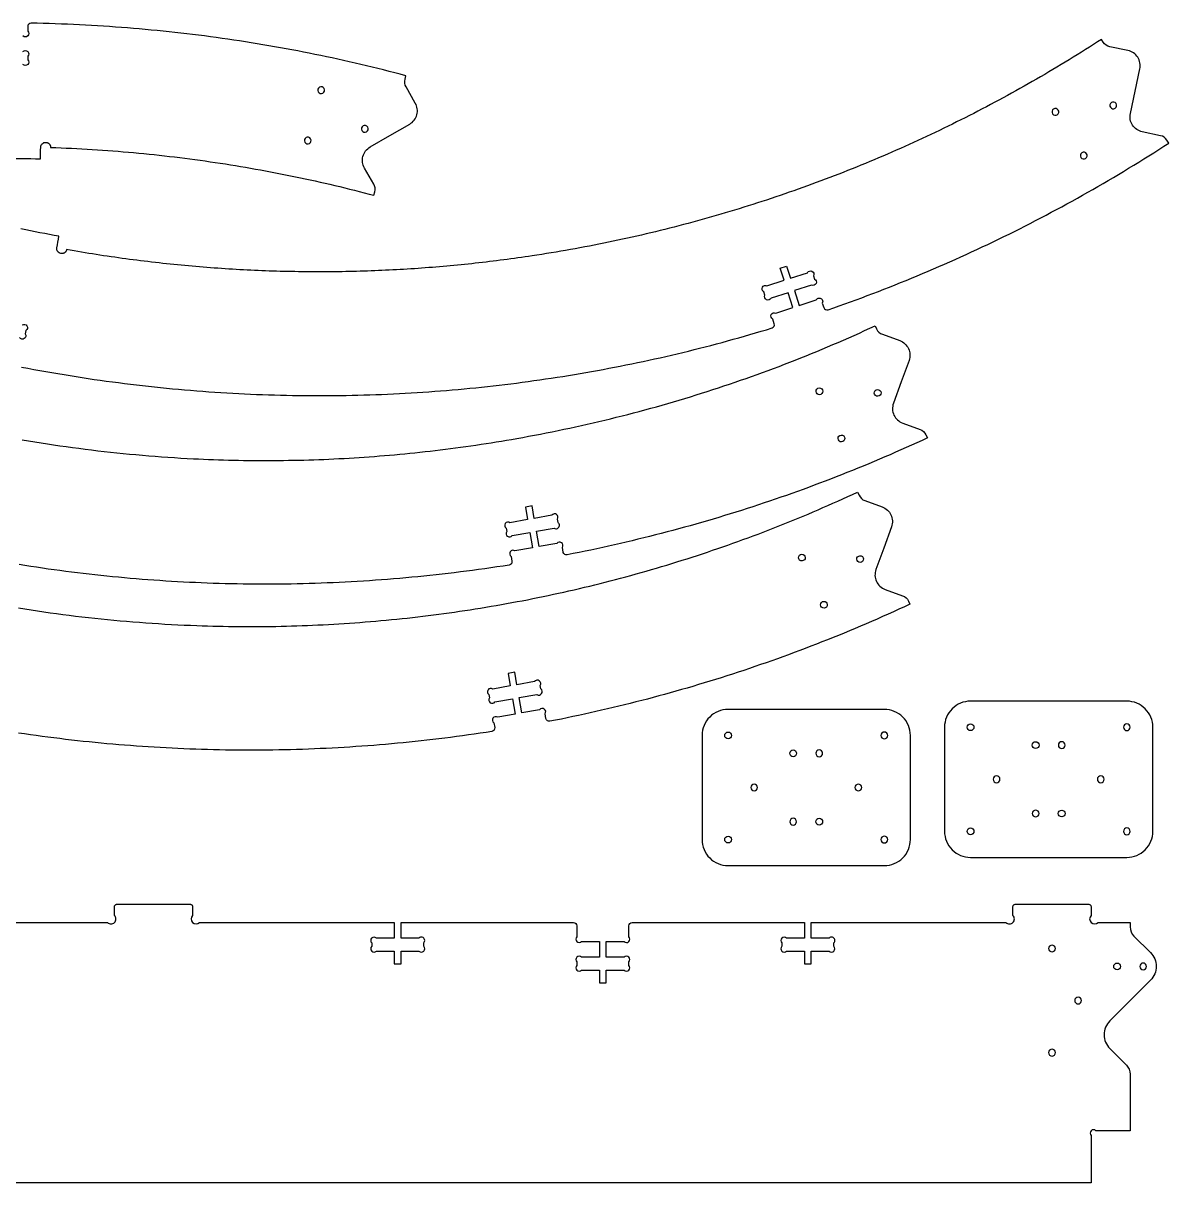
# Model space of a CAD drawing. Extents: x 1.5 to 94.3, y 1.2 to 45.8.
# Drawn here: x 50.28 to 94.27, y 1.23 to 45.78 of the extents above; entities that cross this region are included whole.
import ezdxf

# ---------------------------------------------------------------- set-up
doc = ezdxf.new("R2010")
doc.units = 0
doc.layers.add('HALF_INCH_CUTOUT', color=18, linetype='CONTINUOUS')
doc.layers.add('THREE_QUARTER_INCH_THRUCUT', color=18, linetype='CONTINUOUS')

msp = doc.modelspace()

# ---------------------------------------------------------------- linework, layer by layer
at = {"layer": 'HALF_INCH_CUTOUT'}
for points in [[(49.454, 40.587, -0.007211), (50.94, 40.565, 0.000114), (50.953, 41.015, -0.414214), (51.149, 41.199), (51.159, 41.198), (51.169, 41.197), (51.178, 41.196), (51.187, 41.194), (51.196, 41.191), (51.205, 41.188), (51.214, 41.185), (51.222, 41.181), (51.231, 41.177), (51.239, 41.173), (51.246, 41.168), (51.254, 41.163), (51.261, 41.158), (51.268, 41.152), (51.275, 41.146), (51.281, 41.139), (51.287, 41.132), (51.293, 41.125), (51.299, 41.118), (51.304, 41.111), (51.308, 41.103), (51.313, 41.095), (51.317, 41.086), (51.32, 41.078), (51.323, 41.069), (51.326, 41.06), (51.328, 41.051), (51.33, 41.042), (51.332, 41.033), (51.333, 41.023), (51.333, 41.014), (51.333, 41.004), (51.534, 40.997), (51.734, 40.989), (51.934, 40.98), (52.135, 40.971), (52.334, 40.961), (52.534, 40.95), (52.734, 40.939), (52.933, 40.927), (53.132, 40.914), (53.331, 40.9), (53.53, 40.886), (53.728, 40.871), (53.927, 40.855), (54.125, 40.839), (54.323, 40.822), (54.52, 40.804), (54.718, 40.786), (54.915, 40.767), (55.112, 40.747), (55.309, 40.727), (55.506, 40.705), (55.702, 40.684), (55.899, 40.661), (56.095, 40.638), (56.29, 40.614), (56.486, 40.589), (56.682, 40.564), (56.877, 40.538), (57.072, 40.512), (57.266, 40.484), (57.461, 40.456), (57.655, 40.428), (57.849, 40.399), (58.043, 40.369), (58.237, 40.338), (58.43, 40.307), (58.623, 40.275), (58.816, 40.242), (59.009, 40.209), (59.201, 40.175), (59.394, 40.14), (59.586, 40.105), (59.777, 40.069), (59.969, 40.032), (60.16, 39.995), (60.351, 39.957), (60.542, 39.919), (60.733, 39.879), (60.923, 39.84), (61.113, 39.799), (61.303, 39.758), (61.492, 39.716), (61.682, 39.674), (61.871, 39.63), (62.06, 39.587), (62.248, 39.542), (62.437, 39.497), (62.625, 39.452), (62.812, 39.405), (63, 39.358), (63.187, 39.311), (63.374, 39.263), (63.561, 39.214), (63.748, 39.164), (63.782, 39.294, 0.198856), (63.744, 39.594), (63.388, 40.21, -0.414214), (63.604, 41.021), (64.363, 41.46), (65.121, 41.898, 0.414214), (65.338, 42.709), (64.981, 43.325, -0.198856), (64.943, 43.625), (64.978, 43.755), (64.762, 43.813), (64.546, 43.869), (64.329, 43.925), (64.112, 43.98), (63.895, 44.034), (63.677, 44.088), (63.459, 44.14), (63.241, 44.192), (63.023, 44.243), (62.804, 44.293), (62.585, 44.342), (62.366, 44.391), (62.146, 44.439), (61.926, 44.486), (61.706, 44.532), (61.485, 44.577), (61.264, 44.622), (61.043, 44.666), (60.822, 44.709), (60.6, 44.751), (60.378, 44.792), (60.156, 44.833), (59.933, 44.872), (59.71, 44.911), (59.487, 44.949), (59.264, 44.987), (59.04, 45.023), (58.816, 45.059), (58.592, 45.093), (58.367, 45.127), (58.143, 45.16), (57.918, 45.193), (57.692, 45.224), (57.467, 45.255), (57.241, 45.284), (57.015, 45.313), (56.788, 45.341), (56.562, 45.369), (56.335, 45.395), (56.108, 45.42), (55.88, 45.445), (55.653, 45.469), (55.425, 45.492), (55.197, 45.514), (54.968, 45.535), (54.74, 45.556), (54.511, 45.575), (54.282, 45.594), (54.052, 45.612), (53.823, 45.629), (53.593, 45.645), (53.363, 45.661), (53.132, 45.675), (52.902, 45.688), (52.671, 45.701), (52.44, 45.713), (52.209, 45.724), (51.977, 45.734), (51.746, 45.743), (51.514, 45.751), (51.282, 45.759), (51.049, 45.765), (50.817, 45.771), (50.584, 45.776, 0.414211), (50.454, 45.646), (50.454, 45.47, -1), (50.27, 45.286)], [(50.27, 44.686, -1), (50.454, 44.503), (50.454, 44.37, -1), (50.27, 44.186)]]:
    msp.add_lwpolyline(points, format="xyb", dxfattribs=at)
at = {"layer": 'THREE_QUARTER_INCH_THRUCUT'}
for points in [[(50.221, 32.567), (50.454, 32.523), (50.686, 32.479), (50.919, 32.437), (51.151, 32.395), (51.383, 32.354), (51.615, 32.315), (51.848, 32.276), (52.08, 32.238), (52.312, 32.201), (52.544, 32.165), (52.776, 32.13), (53.008, 32.096), (53.24, 32.062), (53.472, 32.03), (53.704, 31.999), (53.935, 31.968), (54.167, 31.939), (54.399, 31.91), (54.63, 31.882), (54.862, 31.856), (55.093, 31.83), (55.325, 31.805), (55.556, 31.781), (55.787, 31.757), (56.018, 31.735), (56.249, 31.714), (56.48, 31.693), (56.711, 31.674), (56.942, 31.655), (57.173, 31.637), (57.403, 31.621), (57.634, 31.605), (57.864, 31.59), (58.095, 31.576), (58.325, 31.562), (58.555, 31.55), (58.785, 31.539), (59.015, 31.528), (59.245, 31.518), (59.475, 31.51), (59.704, 31.502), (59.934, 31.495), (60.163, 31.489), (60.393, 31.483), (60.622, 31.479), (60.851, 31.476), (61.08, 31.473), (61.309, 31.471), (61.537, 31.47), (61.766, 31.47), (61.994, 31.471), (62.223, 31.473), (62.451, 31.476), (62.679, 31.479), (62.907, 31.484), (63.134, 31.489), (63.362, 31.495), (63.59, 31.502), (63.817, 31.51), (64.044, 31.519), (64.271, 31.528), (64.498, 31.539), (64.725, 31.55), (64.951, 31.562), (65.178, 31.575), (65.404, 31.589), (65.63, 31.604), (65.856, 31.62), (66.082, 31.636), (66.307, 31.653), (66.533, 31.672), (66.758, 31.691), (66.983, 31.71), (67.208, 31.731), (67.433, 31.753), (67.657, 31.775), (67.882, 31.798), (68.106, 31.822), (68.33, 31.847), (68.554, 31.873), (68.778, 31.9), (69.001, 31.927), (69.224, 31.955), (69.447, 31.984), (69.67, 32.014), (69.893, 32.045), (70.115, 32.076), (70.338, 32.109), (70.56, 32.142), (70.781, 32.176), (71.003, 32.211), (71.225, 32.247), (71.446, 32.283), (71.667, 32.321), (71.888, 32.359), (72.108, 32.398), (72.328, 32.437), (72.549, 32.478), (72.769, 32.519), (72.988, 32.562), (73.208, 32.605), (73.427, 32.648), (73.646, 32.693), (73.865, 32.739), (74.083, 32.785), (74.301, 32.832), (74.519, 32.88), (74.737, 32.928), (74.955, 32.978), (75.172, 33.028), (75.389, 33.079), (75.606, 33.131), (75.822, 33.184), (76.039, 33.237), (76.255, 33.291), (76.47, 33.346), (76.686, 33.402), (76.901, 33.459), (77.116, 33.516), (77.331, 33.574), (77.545, 33.633), (77.76, 33.693), (77.973, 33.753), (78.187, 33.815), (78.4, 33.877), (78.613, 33.94), (78.826, 34.003), (79.039, 34.068, 0.414211), (79.122, 34.233), (79.064, 34.41, -1), (79.182, 34.642), (79.835, 34.854), (79.649, 35.425), (78.997, 35.213, -1), (78.765, 35.331), (78.724, 35.456, -1), (78.842, 35.688), (79.495, 35.9), (79.344, 36.363), (79.592, 36.444), (79.742, 35.98), (80.395, 36.193, -1), (80.626, 36.074), (80.667, 35.949, -1), (80.549, 35.717), (79.897, 35.505), (80.082, 34.934), (80.735, 35.146, -1), (80.966, 35.028), (81.024, 34.851, 0.414211), (81.187, 34.767), (81.403, 34.843), (81.619, 34.919), (81.834, 34.996), (82.05, 35.074), (82.264, 35.153), (82.479, 35.232), (82.693, 35.313), (82.907, 35.394), (83.121, 35.476), (83.334, 35.558), (83.547, 35.642), (83.759, 35.726), (83.971, 35.811), (84.183, 35.897), (84.395, 35.984), (84.606, 36.071), (84.816, 36.159), (85.027, 36.248), (85.237, 36.338), (85.446, 36.429), (85.656, 36.52), (85.864, 36.612), (86.073, 36.705), (86.281, 36.799), (86.489, 36.894), (86.696, 36.989), (86.903, 37.085), (87.11, 37.182), (87.316, 37.279), (87.522, 37.378), (87.727, 37.477), (87.932, 37.577), (88.137, 37.678), (88.341, 37.779), (88.545, 37.881), (88.748, 37.984), (88.951, 38.088), (89.154, 38.193), (89.356, 38.298), (89.558, 38.404), (89.759, 38.511), (89.96, 38.618), (90.161, 38.726), (90.361, 38.835), (90.56, 38.945), (90.76, 39.056), (90.958, 39.167), (91.157, 39.279), (91.355, 39.392), (91.552, 39.505), (91.749, 39.619), (91.946, 39.734), (92.142, 39.85), (92.338, 39.967), (92.533, 40.084), (92.728, 40.202), (92.923, 40.32), (93.117, 40.44), (93.31, 40.56), (93.503, 40.681), (93.696, 40.802), (93.888, 40.924), (94.08, 41.047), (94.271, 41.171), (94.198, 41.283, 0.198856), (93.95, 41.455), (93.253, 41.602, -0.414214), (92.796, 42.306), (92.977, 43.163), (93.159, 44.02, 0.414214), (92.701, 44.724), (92.005, 44.871, -0.198856), (91.756, 45.043), (91.684, 45.155), (91.53, 45.055), (91.376, 44.957), (91.222, 44.858), (91.068, 44.76), (90.913, 44.663), (90.758, 44.566), (90.602, 44.47), (90.447, 44.374), (90.29, 44.278), (90.134, 44.184), (89.977, 44.089), (89.82, 43.995), (89.663, 43.902), (89.505, 43.809), (89.347, 43.717), (89.189, 43.625), (89.03, 43.534), (88.871, 43.443), (88.712, 43.353), (88.553, 43.263), (88.393, 43.174), (88.233, 43.086), (88.072, 42.997), (87.911, 42.91), (87.75, 42.823), (87.589, 42.736), (87.427, 42.65), (87.266, 42.565), (87.103, 42.48), (86.941, 42.395), (86.778, 42.312), (86.615, 42.228), (86.452, 42.145), (86.288, 42.063), (86.124, 41.981), (85.96, 41.9), (85.795, 41.819), (85.631, 41.739), (85.466, 41.66), (85.3, 41.581), (85.135, 41.502), (84.969, 41.424), (84.803, 41.347), (84.636, 41.27), (84.469, 41.193), (84.303, 41.118), (84.135, 41.042), (83.968, 40.968), (83.8, 40.893), (83.632, 40.82), (83.464, 40.747), (83.295, 40.674), (83.126, 40.602), (82.957, 40.531), (82.788, 40.46), (82.618, 40.389), (82.448, 40.32), (82.278, 40.25), (82.108, 40.182), (81.937, 40.114), (81.767, 40.046), (81.596, 39.979), (81.424, 39.913), (81.253, 39.847), (81.081, 39.782), (80.909, 39.717), (80.736, 39.653), (80.564, 39.589), (80.391, 39.526), (80.218, 39.463), (80.045, 39.401), (79.871, 39.34), (79.697, 39.279), (79.524, 39.219), (79.349, 39.159), (79.175, 39.1), (79, 39.042), (78.825, 38.984), (78.65, 38.927), (78.475, 38.87), (78.299, 38.814), (78.124, 38.758), (77.948, 38.703), (77.771, 38.648), (77.595, 38.595), (77.418, 38.541), (77.241, 38.488), (77.064, 38.436), (76.887, 38.385), (76.71, 38.334), (76.532, 38.283), (76.354, 38.234), (76.176, 38.184), (75.997, 38.136), (75.819, 38.088), (75.64, 38.04), (75.461, 37.993), (75.282, 37.947), (75.103, 37.901), (74.923, 37.856), (74.744, 37.812), (74.564, 37.768), (74.384, 37.724), (74.203, 37.682), (74.023, 37.64), (73.842, 37.598), (73.661, 37.557), (73.48, 37.517), (73.299, 37.477), (73.117, 37.438), (72.936, 37.399), (72.754, 37.361), (72.572, 37.324), (72.39, 37.287), (72.208, 37.251), (72.025, 37.216), (71.842, 37.181), (71.659, 37.147), (71.476, 37.113), (71.293, 37.08), (71.11, 37.047), (70.926, 37.016), (70.743, 36.984), (70.559, 36.954), (70.375, 36.924), (70.191, 36.894), (70.006, 36.866), (69.822, 36.837), (69.686, 36.817), (69.55, 36.797), (69.414, 36.778), (69.279, 36.758), (69.143, 36.739), (69.007, 36.721), (68.87, 36.702), (68.734, 36.685), (68.598, 36.667), (68.461, 36.65), (68.325, 36.633), (68.188, 36.616), (68.052, 36.6), (67.915, 36.584), (67.778, 36.568), (67.641, 36.553), (67.504, 36.538), (67.367, 36.524), (67.23, 36.51), (67.093, 36.496), (66.956, 36.482), (66.819, 36.469), (66.681, 36.456), (66.544, 36.444), (66.406, 36.431), (66.269, 36.42), (66.131, 36.408), (65.993, 36.397), (65.855, 36.386), (65.717, 36.376), (65.579, 36.366), (65.441, 36.356), (65.303, 36.346), (65.165, 36.337), (65.027, 36.329), (64.889, 36.32), (64.75, 36.312), (64.612, 36.305), (64.473, 36.297), (64.335, 36.29), (64.196, 36.284), (64.057, 36.277), (63.918, 36.271), (63.78, 36.266), (63.641, 36.261), (63.502, 36.256), (63.363, 36.251), (63.224, 36.247), (63.085, 36.243), (62.945, 36.24), (62.806, 36.236), (62.667, 36.234), (62.527, 36.231), (62.388, 36.229), (62.249, 36.227), (62.109, 36.226), (61.969, 36.225), (61.83, 36.224), (61.69, 36.224), (61.55, 36.224), (61.41, 36.224), (61.271, 36.225), (61.131, 36.226), (60.991, 36.228), (60.851, 36.23), (60.711, 36.232), (60.57, 36.234), (60.43, 36.237), (60.29, 36.24), (60.15, 36.244), (60.009, 36.248), (59.869, 36.252), (59.729, 36.257), (59.588, 36.262), (59.448, 36.267), (59.307, 36.273), (59.167, 36.279), (59.026, 36.286), (58.885, 36.293), (58.744, 36.3), (58.604, 36.307), (58.463, 36.315), (58.322, 36.324), (58.181, 36.332), (58.04, 36.341), (57.899, 36.351), (57.758, 36.361), (57.617, 36.371), (57.476, 36.381), (57.335, 36.392), (57.194, 36.403), (57.052, 36.415), (56.911, 36.427), (56.77, 36.439), (56.628, 36.452), (56.487, 36.465), (56.346, 36.478), (56.204, 36.492), (56.063, 36.506), (55.921, 36.521), (55.78, 36.536), (55.638, 36.551), (55.497, 36.566), (55.355, 36.582), (55.213, 36.599), (55.072, 36.616), (54.93, 36.633), (54.788, 36.65), (54.646, 36.668), (54.505, 36.686), (54.363, 36.705), (54.221, 36.724), (54.079, 36.743), (53.937, 36.763), (53.795, 36.783), (53.653, 36.803), (53.511, 36.824), (53.369, 36.846), (53.227, 36.867), (53.085, 36.889), (52.943, 36.911), (52.801, 36.934), (52.659, 36.957), (52.517, 36.981), (52.374, 37.005), (52.232, 37.029), (52.09, 37.054), (51.948, 37.079), (51.946, 37.069), (51.943, 37.06), (51.94, 37.051), (51.937, 37.042), (51.933, 37.033), (51.929, 37.025), (51.925, 37.017), (51.92, 37.009), (51.915, 37.001), (51.909, 36.994), (51.903, 36.987), (51.897, 36.981), (51.89, 36.974), (51.883, 36.968), (51.876, 36.963), (51.869, 36.957), (51.861, 36.952), (51.854, 36.948), (51.846, 36.943), (51.837, 36.94), (51.829, 36.936), (51.82, 36.933), (51.812, 36.93), (51.803, 36.928), (51.794, 36.926), (51.784, 36.925), (51.775, 36.924), (51.766, 36.924), (51.756, 36.924), (51.747, 36.924), (51.737, 36.925), (51.728, 36.927, -0.414214), (51.574, 37.147, 0.000114), (51.655, 37.59, -0.007211), (50.196, 37.878)], [(50.245, 29.777), (50.485, 29.736), (50.726, 29.696), (50.967, 29.657), (51.208, 29.619), (51.449, 29.583), (51.691, 29.547), (51.933, 29.512), (52.175, 29.479), (52.418, 29.446), (52.661, 29.415), (52.904, 29.385), (53.147, 29.356), (53.391, 29.327), (53.634, 29.3), (53.878, 29.274), (54.123, 29.249), (54.367, 29.225), (54.612, 29.203), (54.857, 29.181), (55.102, 29.16), (55.348, 29.141), (55.593, 29.122), (55.839, 29.105), (56.085, 29.089), (56.332, 29.074), (56.578, 29.06), (56.825, 29.047), (57.016, 29.037), (57.207, 29.029), (57.398, 29.021), (57.589, 29.014), (57.781, 29.007), (57.972, 29.001), (58.164, 28.996), (58.356, 28.991), (58.547, 28.987), (58.739, 28.984), (58.931, 28.981), (59.124, 28.98), (59.316, 28.978), (59.508, 28.978), (59.701, 28.978), (59.893, 28.979), (60.086, 28.98), (60.279, 28.982), (60.472, 28.985), (60.665, 28.988), (60.858, 28.993), (61.051, 28.997), (61.244, 29.003), (61.438, 29.009), (61.631, 29.016), (61.825, 29.023), (62.018, 29.032), (62.212, 29.041), (62.406, 29.05), (62.6, 29.06), (62.794, 29.071), (62.988, 29.083), (63.182, 29.095), (63.376, 29.108), (63.57, 29.122), (63.765, 29.137), (63.959, 29.152), (64.154, 29.168), (64.348, 29.184), (64.543, 29.201), (64.737, 29.219), (64.932, 29.238), (65.127, 29.257), (65.322, 29.277), (65.517, 29.298), (65.712, 29.319), (65.907, 29.341), (66.102, 29.364), (66.297, 29.388), (66.493, 29.412), (66.688, 29.437), (66.883, 29.462), (67.079, 29.489), (67.274, 29.516), (67.47, 29.544), (67.665, 29.572), (67.861, 29.601), (68.057, 29.631), (68.252, 29.662), (68.448, 29.693), (68.644, 29.725), (68.84, 29.758), (69.036, 29.791), (69.232, 29.825), (69.46, 29.866), (69.687, 29.908), (69.915, 29.95), (70.141, 29.994), (70.368, 30.038), (70.594, 30.083), (70.82, 30.129), (71.045, 30.176), (71.27, 30.224), (71.494, 30.272), (71.719, 30.322), (71.942, 30.373), (72.166, 30.424), (72.389, 30.476), (72.611, 30.529), (72.833, 30.583), (73.055, 30.638), (73.276, 30.693), (73.497, 30.75), (73.718, 30.807), (73.938, 30.866), (74.157, 30.925), (74.377, 30.985), (74.596, 31.046), (74.814, 31.107), (75.032, 31.17), (75.25, 31.233), (75.467, 31.297), (75.684, 31.362), (75.9, 31.428), (76.116, 31.495), (76.331, 31.562), (76.546, 31.631), (76.761, 31.7), (76.975, 31.77), (77.189, 31.841), (77.402, 31.912), (77.615, 31.985), (77.828, 32.058), (78.04, 32.132), (78.251, 32.207), (78.462, 32.283), (78.673, 32.36), (78.883, 32.437), (79.093, 32.515), (79.303, 32.594), (79.511, 32.674), (79.72, 32.755), (79.928, 32.836), (80.135, 32.918), (80.343, 33.001), (80.549, 33.085), (80.755, 33.17), (80.961, 33.255), (81.166, 33.341), (81.371, 33.428), (81.575, 33.516), (81.779, 33.604), (81.983, 33.693), (82.186, 33.783), (82.388, 33.874), (82.59, 33.966), (82.791, 34.058), (82.992, 34.151), (83.049, 34.03, 0.198856), (83.271, 33.825), (83.94, 33.582, -0.414214), (84.296, 32.821), (83.996, 31.998), (83.697, 31.175, 0.414214), (84.053, 30.414), (84.722, 30.171, -0.198856), (84.944, 29.966), (85.001, 29.845), (84.798, 29.751), (84.595, 29.657), (84.391, 29.565), (84.187, 29.473), (83.982, 29.382), (83.777, 29.292), (83.572, 29.202), (83.366, 29.113), (83.16, 29.025), (82.953, 28.938), (82.746, 28.851), (82.538, 28.765), (82.33, 28.68), (82.121, 28.595), (81.912, 28.512), (81.703, 28.429), (81.493, 28.346), (81.283, 28.265), (81.072, 28.184), (80.861, 28.104), (80.649, 28.025), (80.437, 27.946), (80.225, 27.869), (80.012, 27.792), (79.799, 27.715), (79.585, 27.64), (79.371, 27.565), (79.157, 27.491), (78.942, 27.418), (78.727, 27.346), (78.511, 27.274), (78.295, 27.203), (78.078, 27.133), (77.861, 27.064), (77.644, 26.995), (77.426, 26.927), (77.208, 26.86), (76.989, 26.794), (76.77, 26.729), (76.551, 26.664), (76.331, 26.6), (76.111, 26.537), (75.89, 26.475), (75.669, 26.414), (75.448, 26.353), (75.226, 26.293), (75.004, 26.234), (74.782, 26.176), (74.559, 26.118), (74.335, 26.062), (74.112, 26.006), (73.888, 25.951), (73.663, 25.897), (73.438, 25.843), (73.213, 25.791), (72.987, 25.739), (72.761, 25.688), (72.535, 25.638), (72.308, 25.589), (72.081, 25.54), (71.854, 25.493), (71.626, 25.446), (71.398, 25.4), (71.169, 25.355, -0.390828), (71.019, 25.447), (71.017, 25.457), (71.017, 25.458), (70.985, 25.641, 1), (70.772, 25.79), (70.096, 25.671), (69.992, 26.262), (70.668, 26.381, 1), (70.817, 26.594), (70.794, 26.724, 1), (70.581, 26.873), (69.905, 26.754), (69.821, 27.234), (69.565, 27.189), (69.649, 26.709), (68.973, 26.59, 1), (68.824, 26.377), (68.847, 26.247, 1), (69.06, 26.097), (69.736, 26.217), (69.84, 25.626), (69.164, 25.507, 1), (69.015, 25.294), (69.047, 25.113, -0.419301), (68.939, 24.961), (68.705, 24.925), (68.471, 24.889), (68.237, 24.855), (68.003, 24.821), (67.77, 24.789), (67.536, 24.757), (67.302, 24.726), (67.068, 24.697), (66.835, 24.668), (66.601, 24.64), (66.368, 24.613), (66.135, 24.587), (65.901, 24.561), (65.668, 24.537), (65.435, 24.514), (65.202, 24.491), (64.969, 24.47), (64.737, 24.449), (64.504, 24.43), (64.271, 24.411), (64.039, 24.393), (63.807, 24.376), (63.574, 24.36), (63.342, 24.345), (63.11, 24.331), (62.878, 24.318), (62.646, 24.305), (62.415, 24.294), (62.183, 24.283), (61.952, 24.274), (61.72, 24.265), (61.489, 24.257), (61.258, 24.25), (61.027, 24.244), (60.796, 24.239), (60.565, 24.234), (60.335, 24.231), (60.104, 24.228), (59.874, 24.227), (59.644, 24.226), (59.414, 24.226), (59.184, 24.227), (58.954, 24.229), (58.725, 24.232), (58.495, 24.236), (58.266, 24.24), (58.037, 24.246), (57.808, 24.252), (57.579, 24.259), (57.35, 24.267), (57.121, 24.276), (56.893, 24.286), (56.665, 24.297), (56.437, 24.308), (56.209, 24.321), (55.981, 24.334), (55.754, 24.348), (55.526, 24.363), (55.299, 24.379), (55.072, 24.396), (54.845, 24.413), (54.619, 24.432), (54.392, 24.451), (54.166, 24.471), (53.94, 24.492), (53.714, 24.514), (53.488, 24.537), (53.263, 24.56), (53.037, 24.584), (52.812, 24.61), (52.587, 24.636), (52.363, 24.663), (52.138, 24.69), (51.914, 24.719), (51.69, 24.749), (51.466, 24.779), (51.242, 24.81), (51.019, 24.842), (50.795, 24.875), (50.572, 24.908), (50.349, 24.943), (50.127, 24.978)], [(50.246, 34.187, -1), (50.388, 33.969), (50.36, 33.839, -1), (50.142, 33.698)], [(50.101, 23.316), (50.344, 23.278), (50.587, 23.24), (50.831, 23.203), (51.074, 23.167), (51.318, 23.133), (51.562, 23.099), (51.806, 23.067), (52.05, 23.036), (52.294, 23.005), (52.538, 22.976), (52.783, 22.948), (53.027, 22.921), (53.272, 22.895), (53.517, 22.871), (53.761, 22.847), (54.006, 22.824), (54.251, 22.803), (54.497, 22.782), (54.742, 22.763), (54.987, 22.744), (55.233, 22.727), (55.478, 22.711), (55.724, 22.696), (55.97, 22.682), (56.215, 22.669), (56.461, 22.657), (56.707, 22.647), (56.953, 22.637), (57.155, 22.63), (57.356, 22.624), (57.558, 22.618), (57.76, 22.613), (57.962, 22.609), (58.164, 22.606), (58.366, 22.603), (58.568, 22.601), (58.77, 22.6), (58.972, 22.599), (59.174, 22.6), (59.376, 22.601), (59.578, 22.603), (59.78, 22.605), (59.982, 22.608), (60.184, 22.612), (60.386, 22.617), (60.588, 22.622), (60.79, 22.628), (60.992, 22.635), (61.194, 22.643), (61.396, 22.651), (61.598, 22.66), (61.8, 22.67), (62.002, 22.681), (62.204, 22.692), (62.406, 22.704), (62.608, 22.717), (62.81, 22.731), (63.012, 22.745), (63.213, 22.76), (63.415, 22.776), (63.617, 22.792), (63.819, 22.809), (64.02, 22.827), (64.222, 22.846), (64.424, 22.866), (64.625, 22.886), (64.827, 22.907), (65.028, 22.928), (65.23, 22.951), (65.431, 22.974), (65.632, 22.998), (65.834, 23.023), (66.035, 23.048), (66.236, 23.074), (66.437, 23.101), (66.638, 23.129), (66.839, 23.157), (67.04, 23.186), (67.241, 23.216), (67.441, 23.247), (67.642, 23.278), (67.843, 23.31), (68.043, 23.343), (68.244, 23.377), (68.444, 23.411), (68.644, 23.446), (68.844, 23.482), (69.044, 23.518), (69.244, 23.556), (69.444, 23.594), (69.644, 23.632), (69.844, 23.672), (70.043, 23.712), (70.243, 23.753), (70.442, 23.795), (70.642, 23.838), (70.841, 23.881), (71.04, 23.925), (71.239, 23.97), (71.438, 24.015), (71.636, 24.062), (71.835, 24.109), (72.033, 24.156), (72.232, 24.205), (72.43, 24.254), (72.628, 24.304), (72.826, 24.355), (73.024, 24.406), (73.221, 24.459), (73.419, 24.512), (73.616, 24.566), (73.813, 24.62), (74.011, 24.675), (74.208, 24.731), (74.404, 24.788), (74.601, 24.846), (74.797, 24.904), (74.994, 24.963), (75.19, 25.023), (75.386, 25.083), (75.582, 25.145), (75.778, 25.207), (75.973, 25.27), (76.169, 25.333), (76.364, 25.397), (76.559, 25.462), (76.754, 25.528), (76.948, 25.595), (77.143, 25.662), (77.337, 25.73), (77.531, 25.799), (77.725, 25.869), (77.919, 25.939), (78.113, 26.01), (78.306, 26.082), (78.499, 26.155), (78.692, 26.228), (78.885, 26.302), (79.078, 26.377), (79.27, 26.453), (79.462, 26.529), (79.654, 26.606), (79.846, 26.684), (80.037, 26.763), (80.229, 26.842), (80.42, 26.922), (80.611, 27.003), (80.802, 27.085), (80.992, 27.168), (81.182, 27.251), (81.372, 27.335), (81.562, 27.42), (81.752, 27.505), (81.941, 27.591), (82.13, 27.678), (82.319, 27.766), (82.376, 27.644, 0.198856), (82.598, 27.439), (83.267, 27.196, -0.414214), (83.622, 26.436), (83.323, 25.612), (83.024, 24.789, 0.414214), (83.379, 24.029), (84.049, 23.785, -0.198856), (84.271, 23.581), (84.328, 23.458), (84.119, 23.361), (83.909, 23.265), (83.7, 23.169), (83.49, 23.075), (83.28, 22.981), (83.07, 22.888), (82.859, 22.796), (82.648, 22.705), (82.437, 22.615), (82.226, 22.526), (82.014, 22.437), (81.802, 22.349), (81.59, 22.262), (81.378, 22.176), (81.165, 22.091), (80.952, 22.007), (80.739, 21.924), (80.526, 21.841), (80.312, 21.759), (80.098, 21.678), (79.884, 21.598), (79.67, 21.519), (79.456, 21.441), (79.241, 21.363), (79.026, 21.287), (78.811, 21.211), (78.596, 21.136), (78.38, 21.062), (78.165, 20.989), (77.949, 20.916), (77.733, 20.845), (77.516, 20.774), (77.3, 20.704), (77.083, 20.635), (76.866, 20.567), (76.649, 20.5), (76.432, 20.434), (76.215, 20.368), (75.997, 20.303), (75.779, 20.239), (75.561, 20.176), (75.343, 20.114), (75.125, 20.053), (74.906, 19.992), (74.688, 19.933), (74.469, 19.874), (74.25, 19.816), (74.031, 19.759), (73.811, 19.703), (73.592, 19.647), (73.372, 19.593), (73.153, 19.539), (72.933, 19.486), (72.713, 19.434), (72.492, 19.383), (72.272, 19.332), (72.052, 19.283), (71.831, 19.234), (71.61, 19.186), (71.39, 19.139), (71.169, 19.093), (70.948, 19.048), (70.726, 19.004), (70.505, 18.96, -0.414211), (70.354, 19.067), (70.322, 19.251, 1), (70.109, 19.4), (69.433, 19.281), (69.329, 19.871), (70.005, 19.991, 1), (70.154, 20.204), (70.131, 20.334, 1), (69.918, 20.483), (69.242, 20.364), (69.158, 20.844), (68.901, 20.799), (68.986, 20.319), (68.31, 20.2, 1), (68.161, 19.987), (68.184, 19.856, 1), (68.397, 19.707), (69.073, 19.826), (69.177, 19.235), (68.501, 19.116, 1), (68.352, 18.903), (68.385, 18.72, -0.414211), (68.28, 18.57), (68.054, 18.535), (67.828, 18.501), (67.601, 18.468), (67.375, 18.435), (67.148, 18.404), (66.921, 18.373), (66.694, 18.344), (66.467, 18.315), (66.24, 18.287), (66.013, 18.26), (65.786, 18.234), (65.559, 18.208), (65.332, 18.184), (65.105, 18.16), (64.877, 18.137), (64.65, 18.116), (64.422, 18.095), (64.195, 18.074), (63.967, 18.055), (63.74, 18.037), (63.512, 18.019), (63.285, 18.002), (63.057, 17.987), (62.829, 17.972), (62.601, 17.958), (62.374, 17.944), (62.146, 17.932), (61.918, 17.921), (61.69, 17.91), (61.462, 17.9), (61.234, 17.891), (61.006, 17.883), (60.778, 17.876), (60.55, 17.87), (60.323, 17.864), (60.095, 17.86), (59.867, 17.856), (59.639, 17.853), (59.411, 17.851), (59.183, 17.85), (58.955, 17.85), (58.727, 17.85), (58.499, 17.852), (58.271, 17.854), (58.044, 17.857), (57.816, 17.861), (57.588, 17.866), (57.36, 17.872), (57.133, 17.879), (56.905, 17.886), (56.677, 17.894), (56.45, 17.904), (56.222, 17.914), (55.995, 17.925), (55.767, 17.936), (55.54, 17.949), (55.312, 17.962), (55.085, 17.977), (54.858, 17.992), (54.631, 18.008), (54.403, 18.025), (54.176, 18.043), (53.949, 18.061), (53.723, 18.081), (53.496, 18.101), (53.269, 18.122), (53.042, 18.144), (52.816, 18.167), (52.589, 18.191), (52.363, 18.216), (52.136, 18.241), (51.91, 18.267), (51.684, 18.294), (51.458, 18.322), (51.232, 18.351), (51.006, 18.381), (50.78, 18.412), (50.555, 18.443), (50.329, 18.475), (50.104, 18.509)], [(46.042, 11.234), (53.518, 11.234, 0.414214), (53.787, 11.234, 0.414214), (53.787, 11.502), (53.787, 11.834), (53.788, 11.851), (53.793, 11.868), (53.8, 11.884), (53.81, 11.898), (53.822, 11.91), (53.837, 11.92), (53.852, 11.928), (53.869, 11.932), (53.887, 11.934), (55.287, 11.934), (56.687, 11.934), (56.704, 11.932), (56.721, 11.928), (56.737, 11.92), (56.751, 11.91), (56.763, 11.898), (56.773, 11.884), (56.781, 11.868), (56.785, 11.851), (56.787, 11.834), (56.787, 11.502, 1), (57.055, 11.234), (64.532, 11.234), (64.532, 10.634), (63.845, 10.634, 1), (63.662, 10.45), (63.662, 10.317, 1), (63.845, 10.134), (64.532, 10.134), (64.532, 9.646), (64.792, 9.646), (64.792, 10.134), (65.478, 10.134, 1), (65.662, 10.317), (65.662, 10.45, 1), (65.478, 10.634), (64.792, 10.634), (64.792, 11.234), (71.407, 11.234, -0.414214), (71.537, 11.104), (71.537, 10.682, 1), (71.72, 10.499), (72.407, 10.499), (72.407, 9.899), (71.72, 9.899, 1), (71.537, 9.715), (71.537, 9.582, 1), (71.72, 9.399), (72.407, 9.399), (72.407, 8.911), (72.667, 8.911), (72.667, 9.399), (73.353, 9.399, 1), (73.537, 9.582), (73.537, 9.715, 1), (73.353, 9.899), (72.667, 9.899), (72.667, 10.499), (73.353, 10.499, 1), (73.537, 10.682), (73.537, 11.104, -0.414211), (73.667, 11.234), (80.282, 11.234), (80.282, 10.634), (79.595, 10.634, 1), (79.412, 10.45), (79.412, 10.317, 1), (79.595, 10.134), (80.282, 10.134), (80.282, 9.646), (80.542, 9.646), (80.542, 10.134), (81.228, 10.134, 1), (81.412, 10.317), (81.412, 10.45, 1), (81.228, 10.634), (80.542, 10.634), (80.542, 11.234), (88.018, 11.234, 0.414214), (88.287, 11.234, 0.414214), (88.287, 11.502), (88.287, 11.834), (88.288, 11.851), (88.293, 11.868), (88.3, 11.884), (88.31, 11.898), (88.322, 11.91), (88.337, 11.92), (88.352, 11.928), (88.369, 11.932), (88.387, 11.934), (91.187, 11.934), (91.204, 11.932), (91.221, 11.928), (91.237, 11.92), (91.251, 11.91), (91.263, 11.898), (91.273, 11.884), (91.281, 11.868), (91.285, 11.851), (91.287, 11.834), (91.287, 11.502, 1), (91.555, 11.234), (92.787, 11.234), (92.787, 11.065, 0.198856), (92.932, 10.712), (93.568, 10.077, -0.414214), (93.569, 9.016), (92.787, 8.233), (92.005, 7.451, 0.414214), (92.005, 6.39), (92.642, 5.755, -0.198856), (92.787, 5.402), (92.787, 5.234), (92.787, 3.234), (91.471, 3.234, 1), (91.287, 3.049), (91.287, 1.234), (19.287, 1.233)]]:
    msp.add_lwpolyline(points, format="xyb", dxfattribs=at)
for points in [[(61.69, 43.077, 0.414214), (61.849, 43.168, 0.414214), (61.757, 43.328, 0.414214), (61.598, 43.236, 0.414214)], [(61.69, 43.077, 0.414214), (61.849, 43.168, 0.414214), (61.757, 43.328, 0.414214), (61.598, 43.236, 0.414214)], [(89.987, 42.259, 0.414214), (90.026, 42.439, 0.414214), (89.846, 42.477, 0.414214), (89.808, 42.297, 0.414214)], [(92.21, 42.509, 0.414214), (92.248, 42.689, 0.414214), (92.068, 42.727, 0.414214), (92.03, 42.547, 0.414214)], [(63.363, 41.593, 0.414214), (63.522, 41.685, 0.414214), (63.43, 41.844, 0.414214), (63.271, 41.752, 0.414214)], [(63.363, 41.593, 0.414214), (63.522, 41.685, 0.414214), (63.43, 41.844, 0.414214), (63.271, 41.752, 0.414214)], [(61.173, 41.145, 0.414214), (61.332, 41.237, 0.414214), (61.24, 41.396, 0.414214), (61.081, 41.304, 0.414214)], [(61.173, 41.145, 0.414214), (61.332, 41.237, 0.414214), (61.24, 41.396, 0.414214), (61.081, 41.304, 0.414214)], [(91.077, 40.581, 0.414214), (91.115, 40.761, 0.414214), (90.935, 40.799, 0.414214), (90.897, 40.62, 0.414214)], [(80.8, 31.754, -0.414214), (80.973, 31.692, -0.414214), (80.91, 31.519, -0.414214), (80.737, 31.582, -0.414214)], [(83.035, 31.693, -0.414214), (83.208, 31.631, -0.414214), (83.145, 31.458, -0.414214), (82.972, 31.521, -0.414214)], [(81.645, 29.942, -0.414214), (81.818, 29.879, -0.414214), (81.755, 29.706, -0.414214), (81.582, 29.769, -0.414214)], [(80.127, 25.369, -0.414214), (80.3, 25.306, -0.414214), (80.237, 25.133, -0.414214), (80.064, 25.196, -0.414214)], [(82.362, 25.308, -0.414214), (82.535, 25.245, -0.414214), (82.472, 25.072, -0.414214), (82.299, 25.135, -0.414214)], [(80.972, 23.556, -0.414214), (81.145, 23.493, -0.414214), (81.082, 23.32, -0.414214), (80.909, 23.383, -0.414214)], [(89.563, 19.733), (86.658, 19.733, 0.414214), (85.658, 18.733), (85.658, 14.733, 0.414214), (86.658, 13.733), (92.658, 13.733, 0.414214), (93.658, 14.733), (93.658, 18.733, 0.414214), (92.658, 19.733)], [(80.253, 19.418), (77.348, 19.418, 0.414214), (76.348, 18.418), (76.348, 14.418, 0.414214), (77.348, 13.418), (83.348, 13.418, 0.414214), (84.348, 14.418), (84.348, 18.418, 0.414214), (83.348, 19.418)], [(86.658, 18.863, -0.414214), (86.788, 18.733, -0.414214), (86.658, 18.603, -0.414214), (86.528, 18.733, -0.414214)], [(92.658, 18.863, 0.414214), (92.528, 18.733, 0.414214), (92.658, 18.603, 0.414214), (92.788, 18.733, 0.414214)], [(77.348, 18.548, -0.414214), (77.478, 18.418, -0.414214), (77.348, 18.288, -0.414214), (77.218, 18.418, -0.414214)], [(83.348, 18.548, 0.414214), (83.218, 18.418, 0.414214), (83.348, 18.288, 0.414214), (83.478, 18.418, 0.414214)], [(79.847, 17.861, -0.414214), (79.977, 17.731, -0.414214), (79.847, 17.601, -0.414214), (79.717, 17.731, -0.414214)], [(80.849, 17.861, 0.414214), (80.719, 17.731, 0.414214), (80.849, 17.601, 0.414214), (80.979, 17.731, 0.414214)], [(89.157, 18.177, -0.414214), (89.287, 18.047, -0.414214), (89.157, 17.917, -0.414214), (89.027, 18.047, -0.414214)], [(90.159, 18.177, 0.414214), (90.029, 18.047, 0.414214), (90.159, 17.917, 0.414214), (90.289, 18.047, 0.414214)], [(78.348, 16.548, 0.414214), (78.218, 16.418, 0.414214), (78.348, 16.288, 0.414214), (78.478, 16.418, 0.414214)], [(82.348, 16.548, 0.414214), (82.218, 16.418, 0.414214), (82.348, 16.288, 0.414214), (82.478, 16.418, 0.414214)], [(87.658, 16.863, 0.414214), (87.528, 16.733, 0.414214), (87.658, 16.603, 0.414214), (87.788, 16.733, 0.414214)], [(91.658, 16.863, 0.414214), (91.528, 16.733, 0.414214), (91.658, 16.603, 0.414214), (91.788, 16.733, 0.414214)], [(79.848, 15.235, 0.414214), (79.718, 15.105, 0.414214), (79.848, 14.975, 0.414214), (79.978, 15.105, 0.414214)], [(80.849, 15.235, -0.414214), (80.979, 15.105, -0.414214), (80.849, 14.975, -0.414214), (80.719, 15.105, -0.414214)], [(89.158, 15.55, 0.414214), (89.028, 15.42, 0.414214), (89.158, 15.29, 0.414214), (89.288, 15.42, 0.414214)], [(90.158, 15.55, -0.414214), (90.288, 15.42, -0.414214), (90.158, 15.29, -0.414214), (90.028, 15.42, -0.414214)], [(86.658, 14.863, -0.414214), (86.788, 14.733, -0.414214), (86.658, 14.603, -0.414214), (86.528, 14.733, -0.414214)], [(92.658, 14.863, 0.414214), (92.528, 14.733, 0.414214), (92.658, 14.603, 0.414214), (92.788, 14.733, 0.414214)], [(77.348, 14.548, -0.414214), (77.478, 14.418, -0.414214), (77.348, 14.288, -0.414214), (77.218, 14.418, -0.414214)], [(83.348, 14.548, 0.414214), (83.218, 14.418, 0.414214), (83.348, 14.288, 0.414214), (83.478, 14.418, 0.414214)], [(89.787, 10.104, 0.414214), (89.917, 10.234, 0.414214), (89.787, 10.364, 0.414214), (89.657, 10.234, 0.414214)], [(92.286, 9.416, -0.414214), (92.156, 9.546, -0.414214), (92.286, 9.676, -0.414214), (92.416, 9.546, -0.414214)], [(93.287, 9.416, 0.414214), (93.417, 9.546, 0.414214), (93.287, 9.676, 0.414214), (93.157, 9.546, 0.414214)], [(90.787, 8.104, 0.414214), (90.917, 8.234, 0.414214), (90.787, 8.364, 0.414214), (90.657, 8.234, 0.414214)], [(89.787, 6.104, 0.414214), (89.917, 6.234, 0.414214), (89.787, 6.364, 0.414214), (89.657, 6.234, 0.414214)]]:
    msp.add_lwpolyline(points, format="xyb", close=True, dxfattribs=at)

doc.saveas('drawing.dxf')
